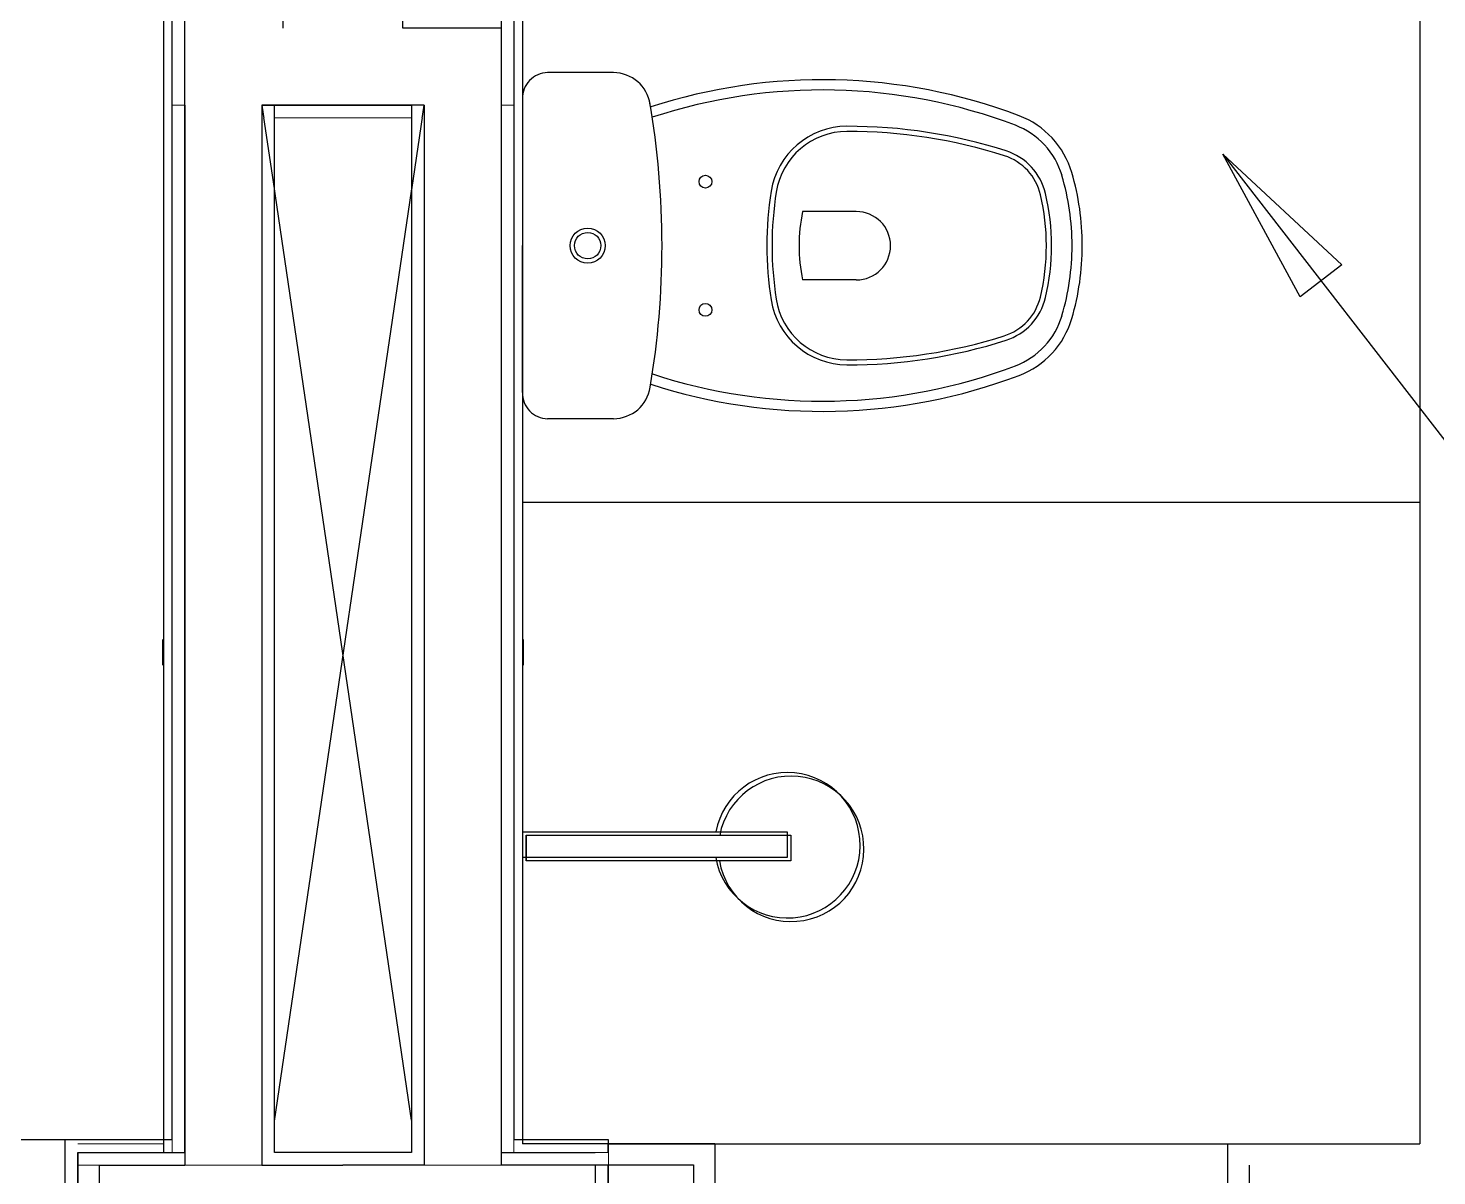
# Model space of a CAD drawing. Header units: millimetres. Extents: x 188.6 to 263.2, y 40.1 to 120.1.
# Drawn here: x 240.105 to 241.753, y 49.959 to 51.302 of the extents above; entities that cross this region are included whole.
import ezdxf

# ---------------------------------------------------------------- set-up
doc = ezdxf.new("R2010")
doc.units = ezdxf.units.MM
doc.set_wipeout_variables(frame=1)
doc.linetypes.add('Wipeout_Contour', pattern=[1000, 0, -1000])
for name, color, linetype in [('ARQ', 8, 'Continuous'), ('ARQ-BASE', 8, 'Continuous'), ('COTA EXECUTIVA', 1, 'Continuous'), ('GAS-COL', 7, 'Continuous'), ('L-MC-LAYOUT MOLHADO', 7, 'Continuous'), ('Parede.ARQ', 8, 'Continuous'), ('REVEST  CER.', 7, 'Continuous'), ('XREF_305_306$0$L-O-LAYOUT-MOLHADO', 8, 'Continuous'), ('XREF_305_306$0$XREF-TIPO$0$A-MC-ALVENARIA', 7, 'Continuous'), ('XREF_305_306$0$XREF-TIPO$0$L-MC-LAYOUT MOLHADO', 4, 'Continuous'), ('XREF_305_306$0$XREF-TIPO$0$V-MC-VISTA1', 8, 'Continuous')]:
    doc.layers.add(name, color=color, linetype=linetype)
doc.layers.add('XREF_305_306$0$XREF-TIPO$0$R-MC-REBOCO', color=1, linetype='Continuous', lineweight=5)
doc.styles.add('60-75', font='romans.shx', dxfattribs={"height": 0.12})
doc.dimstyles.new('IND75', dxfattribs={"dimtxt": 0.15, "dimasz": 0.1875, "dimexe": 0.15, "dimexo": 0, "dimgap": 0.1, "dimtad": 1, "dimzin": 10, "dimdsep": 46, "dimtxsty": '60-75', "dimcen": 0, "dimclrd": 256, "dimclre": 1, "dimclrt": 256, "dimadec": 0, "dimazin": 0, "dimtfac": 1, "dimtix": 1, "dimtmove": 2, "dimatfit": 3, "dimfxl": 0.15, "dimtolj": 1, "dimtzin": 6, "dimarcsym": 0})

# ---------------------------------------------------------------- blocks, each defined once
blk = doc.blocks.new('XREF_305_306$0$XREF-TIPO$0$CHUVEIRO-flat-1')
at = {"layer": 'ARQ-BASE'}
for p, q in [((104.5817, -216.39), (104.8912, -216.39)), ((104.5817, -216.39), (104.5817, -216.42)), ((104.8912, -216.39), (104.8912, -216.42)), ((104.8912, -216.42), (104.5817, -216.42))]:
    blk.add_line(p, q, dxfattribs=at)
blk.add_ellipse((104.8916, -216.4058), major_axis=(0, -0.0851), ratio=1, start_param=-1.402963, end_param=4.526007, dxfattribs=at)
blk = doc.blocks.new('XREF_305_306$0$XREF-TIPO$0$CHUVEIRO-flat-2')
at = {"layer": 'ARQ-BASE'}
blk.add_lwpolyline([(104.5817, -216.39), (104.8912, -216.39), (104.8912, -216.42), (104.5817, -216.42)], close=True, dxfattribs=at)
blk.add_arc((104.8916, -216.4058), 0.0851, 189.6162, 169.3211, dxfattribs=at)
at = {"layer": 'XREF_305_306$0$XREF-TIPO$0$L-MC-LAYOUT MOLHADO'}
blk.add_line((104.5817, -216.39), (104.5817, -216.42), dxfattribs=at)
blk = doc.blocks.new('arq-3pav')
at = {"layer": 'ARQ'}
for p, q in [((36.7253, 11.295), (36.7253, 9.7399)), ((35.6752, 11.06), (35.6752, 9.7399)), ((35.7819, 10.993), (35.7047, 10.993)), ((35.6753, 10.9623), (35.6753, 10.7906)), ((36.0659, 10.8305), (36.003, 10.8305)), ((35.6753, 10.6188), (35.6753, 10.7906)), ((36.0659, 10.7505), (36.003, 10.7505)), ((35.6753, 10.6188), (35.6753, 10.6186)), ((35.7819, 10.5882), (35.7047, 10.5882)), ((36.7252, 10.49), (35.6752, 10.49)), ((35.6753, 10.105), (35.9848, 10.105)), ((35.6753, 10.105), (35.6753, 10.075)), ((35.9848, 10.105), (35.9848, 10.075)), ((35.9848, 10.075), (35.6753, 10.075)), ((33.8403, 9.7449), (35.1403, 9.7449)), ((35.1403, 9.5749), (35.1403, 9.7449)), ((35.1403, 9.5749), (35.1403, 9.7449)), ((35.9004, 9.7398), (35.6752, 9.7399)), ((35.9004, 9.7398), (36.7253, 9.7399))]:
    blk.add_line(p, q, dxfattribs=at)
at = {"layer": 'ARQ', "color": 8}
for p, q in [((35.6752, 11.06), (35.6752, 9.7399)), ((35.7754, 9.7399), (35.6752, 9.7399)), ((35.7754, 9.7399), (36.3754, 9.7398)), ((35.9004, 9.7404), (35.9004, 9.5506)), ((36.5003, 9.7398), (36.5003, 9.5501)), ((35.8754, 9.7154), (35.8754, 9.5748)), ((36.5253, 9.7149), (36.5253, 9.5749))]:
    blk.add_line(p, q, dxfattribs=at)
at = {"layer": 'ARQ', "color": 8, "linetype": 'Continuous', "lineweight": 0}
for p, q in [((35.254, 10.33), (35.254, 10.3)), ((35.254, 10.33), (35.254, 10.3)), ((35.6766, 10.33), (35.6766, 10.3))]:
    blk.add_line(p, q, dxfattribs=at)
at = {"layer": 'ARQ', "color": 8, "linetype": 'Continuous', "lineweight": 0, "flags": 128}
for points in [[(35.2553, 10.93), (35.2553, 9.7399)], [(35.2553, 10.93), (35.2553, 9.7399)], [(35.6753, 9.7399), (35.6753, 10.93)], [(35.6753, 9.7399), (35.6753, 10.93)], [(35.2553, 9.7399), (35.1553, 9.7399)], [(35.2553, 9.7399), (35.1553, 9.7399)]]:
    blk.add_lwpolyline(points, dxfattribs=at)
at = {"layer": 'ARQ'}
for centre, radius in [((35.8894, 10.8655), 0.0075), ((35.7516, 10.7906), 0.0205), ((35.7516, 10.7906), 0.0155), ((35.8894, 10.7155), 0.0075)]:
    blk.add_circle(centre, radius, dxfattribs=at)
for centre, radius, start, end in [((35.705, 10.9633), 0.0297, 90.6777, 181.8268), ((35.7815, 10.9492), 0.0438, 9.0144, 89.493), ((36.0262, 10.3347), 0.65, 69.2646, 108.0023), ((34.8439, 10.7906), 0.9947, 359.9988, 9.7895), ((36.0262, 10.3347), 0.638, 69.2646, 108.1722), ((36.0552, 10.8402), 0.09, 90.1521, 170.9869), ((36.0566, 10.3242), 0.606, 72.2716, 90.1521), ((36.2202, 10.8472), 0.09, 16.4105, 69.2646), ((36.2202, 10.8472), 0.102, 16.4105, 69.2646), ((36.0552, 10.8402), 0.084, 90.1521, 170.9869), ((36.0566, 10.3242), 0.6, 72.2716, 90.1521), ((36.2201, 10.8357), 0.063, 13.2059, 72.2716), ((36.2201, 10.8357), 0.069, 13.2059, 72.2716), ((36.0283, 10.7907), 0.29, 0, 16.4105), ((36.0283, 10.7907), 0.302, 0, 16.4105), ((36.3673, 10.7907), 0.406, 170.9869, 180), ((36.3673, 10.7907), 0.4, 170.9869, 180), ((36.0283, 10.7907), 0.26, 0, 13.2059), ((36.0283, 10.7907), 0.266, 0, 13.2059), ((36.1989, 10.7905), 0.2, 168.463, 180), ((36.0659, 10.7905), 0.04, 0, 90), ((34.8439, 10.7905), 0.9947, 350.4248, 0.0012), ((36.3673, 10.7907), 0.406, 180, 189.0131), ((36.3673, 10.7907), 0.4, 180, 189.0131), ((36.1989, 10.7905), 0.2, 180, 191.537), ((36.0659, 10.7905), 0.04, 270, 0), ((36.0283, 10.7907), 0.26, 346.6, 0), ((36.0283, 10.7907), 0.266, 346.7941, 0), ((36.0283, 10.7907), 0.29, 343.5895, 0), ((36.0283, 10.7907), 0.302, 343.5895, 0), ((36.22, 10.7452), 0.063, 287.5735, 346.4773), ((36.2201, 10.7457), 0.069, 287.7284, 346.7941), ((36.0552, 10.7412), 0.09, 189.0131, 269.8479), ((36.0551, 10.7411), 0.084, 188.8583, 269.6931), ((36.2202, 10.7342), 0.09, 290.7354, 343.5895), ((36.2202, 10.7342), 0.102, 290.7354, 343.5895), ((36.0579, 11.2571), 0.6, 269.6931, 287.5735), ((36.0566, 11.2572), 0.606, 269.8479, 287.7284), ((36.0262, 11.2467), 0.638, 251.8319, 290.7354), ((36.0262, 11.2467), 0.65, 252.0021, 290.7354), ((35.705, 10.6178), 0.0297, 178.1732, 269.3223), ((35.7815, 10.6319), 0.0438, 270.507, 350.9856)]:
    blk.add_arc(centre, radius, start, end, dxfattribs=at)
blk.add_ellipse((35.9853, 10.0892), major_axis=(0, -0.0851), ratio=1, start_param=-1.402963, end_param=4.526007, dxfattribs=at)
at = {"layer": 'L-MC-LAYOUT MOLHADO', "color": 8, "linetype": 'Continuous', "lineweight": 0}
blk.add_line((35.254, 10.33), (35.254, 10.3), dxfattribs=at)
blk.add_line((35.254, 10.33), (35.254, 10.3), dxfattribs=at)
at = {"layer": 'REVEST  CER.', "color": 8, "linetype": 'Continuous', "lineweight": 0, "flags": 128}
for points in [[(35.2553, 10.93), (35.2553, 9.7399)], [(35.2553, 10.93), (35.2553, 9.7399)], [(35.6753, 9.7399), (35.6753, 10.93)], [(35.6753, 9.7399), (35.6753, 10.93)], [(35.2553, 9.7399), (35.1553, 9.7399)], [(35.2553, 9.7399), (35.1553, 9.7399)]]:
    blk.add_lwpolyline(points, dxfattribs=at)
at = {"layer": 'XREF_305_306$0$XREF-TIPO$0$R-MC-REBOCO', "color": 8}
for p in [(35.6752, 11.06), (35.7754, 9.7399)]:
    blk.add_line(p, (35.6752, 9.7399), dxfattribs=at)
at = {"layer": 'XREF_305_306$0$L-O-LAYOUT-MOLHADO', "color": 8}
for name in ['XREF_305_306$0$XREF-TIPO$0$CHUVEIRO-flat-1', 'XREF_305_306$0$XREF-TIPO$0$CHUVEIRO-flat-2']:
    blk.add_blockref(name, (-68.9019, 226.4908), dxfattribs=at)
at = {"color": 8, "linetype": 'Wipeout_Contour', "lineweight": 0, "ltscale": 68771.921294}
blk.add_wipeout([(35.5603, 10.955), (35.6503, 10.955), (35.6503, 11.045), (35.5603, 11.045)], dxfattribs=at).dxf.layer = 'ARQ'
at = {"color": 8, "linetype": 'Wipeout_Contour', "lineweight": 0, "ltscale": 68534.543875}
blk.add_wipeout([(35.6653, 9.7299), (35.6653, 9.7149), (35.7754, 9.7149), (35.7754, 9.7299)], dxfattribs=at).dxf.layer = 'ARQ'
at = {"layer": 'ARQ'}
for p, q in [((35.7754, 9.7449), (35.7754, 9.5749)), ((35.7604, 9.7299), (35.7604, 9.5899))]:
    blk.add_line(p, q, dxfattribs=at)
at = {"layer": 'ARQ', "color": 8}
blk.add_line((35.7754, 9.7399), (35.7754, 9.5501), dxfattribs=at)
at = {"layer": 'ARQ', "color": 8, "linetype": 'Continuous', "lineweight": 0}
for p, q in [((35.7754, 9.7149), (35.7754, 9.7299)), ((35.7754, 9.6899), (35.7754, 9.7149))]:
    blk.add_line(p, q, dxfattribs=at)
at = {"layer": 'ARQ', "color": 8}
blk.add_lwpolyline([(35.7754, 9.7399), (35.7754, 9.5501), (35.7753, 9.56), (35.7753, 9.5501), (35.7754, 9.7399)], dxfattribs=at)
at = {"color": 8, "linetype": 'Wipeout_Contour', "lineweight": 0, "ltscale": 68220.399384}
blk.add_wipeout([(35.3703, 10.955), (35.5603, 10.955), (35.5603, 11.045), (35.3703, 11.045)], dxfattribs=at).dxf.layer = 'ARQ'
at = {"color": 8, "linetype": 'Wipeout_Contour', "lineweight": 0, "ltscale": 68942.760418}
blk.add_wipeout([(35.6503, 10.94), (35.6653, 10.94), (35.6653, 10.955), (35.6503, 10.955)], dxfattribs=at).dxf.layer = 'ARQ'
at = {"color": 8, "linetype": 'Wipeout_Contour', "lineweight": 0, "ltscale": 68285.698}
blk.add_wipeout([(35.6503, 9.7149), (35.6653, 9.7149), (35.6653, 9.7299), (35.6503, 9.7299)], dxfattribs=at).dxf.layer = 'ARQ'
at = {"layer": 'ARQ', "color": 8}
for p, q in [((35.3952, 11.045), (35.3952, 14.615)), ((35.5352, 11.045), (35.5352, 12.025)), ((35.6503, 11.045), (35.5352, 11.045))]:
    blk.add_line(p, q, dxfattribs=at)
at = {"layer": 'ARQ', "color": 8, "linetype": 'Continuous', "lineweight": 0, "flags": 128}
blk.add_lwpolyline([(35.7754, 9.7299), (35.6653, 9.7299)], dxfattribs=at)
at = {"color": 8, "linetype": 'Wipeout_Contour', "lineweight": 0, "ltscale": 67668.968826}
blk.add_wipeout([(35.2803, 10.955), (35.3703, 10.955), (35.3703, 11.045), (35.2803, 11.045)], dxfattribs=at).dxf.layer = 'ARQ'
at = {"color": 8, "linetype": 'Wipeout_Contour', "lineweight": 0, "ltscale": 68735.795387}
blk.add_wipeout([(35.5603, 10.94), (35.6503, 10.94), (35.6503, 10.955), (35.5603, 10.955)], dxfattribs=at).dxf.layer = 'ARQ'
at = {"color": 8, "linetype": 'Wipeout_Contour', "lineweight": 0, "ltscale": 68076.731344}
blk.add_wipeout([(35.5603, 9.7149), (35.6503, 9.7149), (35.6503, 9.7299), (35.5603, 9.7299)], dxfattribs=at).dxf.layer = 'ARQ'
at = {"layer": 'ARQ', "color": 8, "linetype": 'Continuous', "lineweight": 0}
for p, q in [((35.6653, 10.955), (35.6503, 10.955)), ((35.6503, 10.94), (35.6503, 10.955)), ((35.6503, 9.7149), (35.6503, 9.7299))]:
    blk.add_line(p, q, dxfattribs=at)
at = {"layer": 'ARQ', "color": 8}
blk.add_line((35.8754, 9.7148), (35.6503, 9.7149), dxfattribs=at)
at = {"color": 8, "linetype": 'Wipeout_Contour', "lineweight": 0, "ltscale": 68528.837079}
blk.add_wipeout([(35.5453, 10.94), (35.5603, 10.94), (35.5603, 10.955), (35.5453, 10.955)], dxfattribs=at).dxf.layer = 'ARQ'
at = {"color": 8, "linetype": 'Wipeout_Contour', "lineweight": 0, "ltscale": 67867.767377}
blk.add_wipeout([(35.5453, 9.7149), (35.5603, 9.7149), (35.5603, 9.7299), (35.5453, 9.7299)], dxfattribs=at).dxf.layer = 'ARQ'
at = {"layer": 'ARQ', "color": 8, "linetype": 'Continuous', "lineweight": 0}
for p, q in [((35.5603, 10.955), (35.5603, 10.94)), ((35.5603, 9.7299), (35.5603, 9.7149))]:
    blk.add_line(p, q, dxfattribs=at)
at = {"color": 8, "linetype": 'Wipeout_Contour', "lineweight": 0, "ltscale": 68183.971849}
blk.add_wipeout([(35.3853, 10.94), (35.5453, 10.94), (35.5453, 10.955), (35.3853, 10.955)], dxfattribs=at).dxf.layer = 'ARQ'
at = {"color": 8, "linetype": 'Wipeout_Contour', "lineweight": 0, "ltscale": 67519.511887}
blk.add_wipeout([(35.3853, 9.7149), (35.5453, 9.7149), (35.5453, 9.7299), (35.3853, 9.7299)], dxfattribs=at).dxf.layer = 'ARQ'
at = {"layer": 'ARQ', "color": 8}
for p, q in [((35.5603, 10.955), (35.4653, 10.955)), ((35.5602, 9.7149), (35.4652, 9.7149))]:
    blk.add_line(p, q, dxfattribs=at)
at = {"layer": 'ARQ', "color": 8, "linetype": 'Continuous', "lineweight": 0}
blk.add_line((35.5603, 10.955), (35.5453, 10.955), dxfattribs=at)
at = {"color": 8, "linetype": 'Wipeout_Contour', "lineweight": 0, "ltscale": 67839.118476}
blk.add_wipeout([(35.3703, 10.94), (35.3853, 10.94), (35.3853, 10.955), (35.3703, 10.955)], dxfattribs=at).dxf.layer = 'ARQ'
at = {"color": 8, "linetype": 'Wipeout_Contour', "lineweight": 0, "ltscale": 67171.261214}
blk.add_wipeout([(35.3703, 9.7149), (35.3853, 9.7149), (35.3853, 9.7299), (35.3703, 9.7299)], dxfattribs=at).dxf.layer = 'ARQ'
at = {"layer": 'ARQ', "color": 8, "linetype": 'Continuous', "lineweight": 0}
blk.add_line((35.5453, 10.955), (35.3853, 10.955), dxfattribs=at)
at = {"layer": 'ARQ', "color": 8, "linetype": 'Continuous', "lineweight": 0, "flags": 128}
for points in [[(35.3853, 10.94), (35.5453, 10.94)], [(35.5453, 9.7299), (35.3853, 9.7299)]]:
    blk.add_lwpolyline(points, dxfattribs=at)
at = {"color": 8, "linetype": 'Wipeout_Contour', "lineweight": 0, "ltscale": 67632.254009}
blk.add_wipeout([(35.2803, 10.94), (35.3703, 10.94), (35.3703, 10.955), (35.2803, 10.955)], dxfattribs=at).dxf.layer = 'ARQ'
at = {"color": 8, "linetype": 'Wipeout_Contour', "lineweight": 0, "ltscale": 66962.329312}
blk.add_wipeout([(35.2803, 9.7149), (35.3703, 9.7149), (35.3703, 9.7299), (35.2803, 9.7299)], dxfattribs=at).dxf.layer = 'ARQ'
at = {"layer": 'ARQ', "color": 8, "linetype": 'Continuous', "lineweight": 0}
for p, q in [((35.3853, 10.955), (35.3703, 10.955)), ((35.3703, 10.94), (35.3703, 10.955)), ((35.3703, 9.7149), (35.3703, 9.7299))]:
    blk.add_line(p, q, dxfattribs=at)
at = {"layer": 'ARQ', "color": 8}
for p, q in [((35.3703, 10.955), (35.4653, 10.955)), ((35.5603, 10.955), (35.3703, 10.955)), ((35.3702, 9.7149), (35.4652, 9.7149))]:
    blk.add_line(p, q, dxfattribs=at)
at = {"color": 8, "linetype": 'Wipeout_Contour', "lineweight": 0, "ltscale": 67425.396576}
blk.add_wipeout([(35.2653, 10.94), (35.2803, 10.94), (35.2803, 10.955), (35.2653, 10.955)], dxfattribs=at).dxf.layer = 'ARQ'
at = {"color": 8, "linetype": 'Wipeout_Contour', "lineweight": 0, "ltscale": 68197.234588}
blk.add_wipeout([(35.5453, 10.94), (35.5453, 9.7299), (35.5603, 9.7299), (35.5603, 10.94)], dxfattribs=at).dxf.layer = 'ARQ'
at = {"color": 8, "linetype": 'Wipeout_Contour', "lineweight": 0, "ltscale": 66753.400221}
blk.add_wipeout([(35.2653, 9.7149), (35.2803, 9.7149), (35.2803, 9.7299), (35.2653, 9.7299)], dxfattribs=at).dxf.layer = 'ARQ'
at = {"layer": 'ARQ', "color": 8, "linetype": 'Continuous', "lineweight": 0}
for p, q in [((35.2803, 10.955), (35.2653, 10.955)), ((35.2803, 10.955), (35.2803, 10.94)), ((35.2803, 9.7299), (35.2803, 9.7149))]:
    blk.add_line(p, q, dxfattribs=at)
at = {"layer": 'ARQ', "color": 8, "linetype": 'Continuous', "lineweight": 0, "flags": 128}
blk.add_lwpolyline([(35.5453, 10.94), (35.5453, 9.7299)], dxfattribs=at)
at = {"color": 8, "linetype": 'Wipeout_Contour', "lineweight": 0, "ltscale": 67504.111555}
blk.add_wipeout([(35.3853, 9.7299), (35.3853, 10.94), (35.3703, 10.94), (35.3703, 9.7299)], dxfattribs=at).dxf.layer = 'ARQ'
at = {"color": 8, "linetype": 'Wipeout_Contour', "lineweight": 0, "ltscale": 68405.198874}
blk.add_wipeout([(35.5603, 10.94), (35.5603, 9.7299), (35.6503, 9.7299), (35.6503, 10.94)], dxfattribs=at).dxf.layer = 'ARQ'
at = {"color": 8, "linetype": 'Wipeout_Contour', "lineweight": 0, "ltscale": 66504.644134}
blk.add_wipeout([(35.1553, 9.7299), (35.1553, 9.7149), (35.2653, 9.7149), (35.2653, 9.7299)], dxfattribs=at).dxf.layer = 'ARQ'
at = {"layer": 'ARQ'}
for p, q in [((35.2552, 11.06), (35.2552, 9.7299)), ((35.1553, 9.5899), (35.1553, 9.7299)), ((35.1553, 9.7299), (35.2552, 9.7299)), ((35.1553, 9.7299), (35.1553, 9.5501))]:
    blk.add_line(p, q, dxfattribs=at)
at = {"layer": 'ARQ', "color": 8}
for p, q in [((35.3852, 9.7662), (35.5603, 10.955)), ((35.5603, 10.955), (35.5603, 9.7149)), ((35.2552, 10.93), (35.2552, 9.7299)), ((35.1553, 9.7299), (35.2552, 9.7299)), ((35.1553, 9.7299), (35.1553, 9.5501)), ((35.1803, 9.5749), (35.1803, 9.7149)), ((35.1803, 9.7149), (35.2552, 9.7149)), ((35.1803, 9.7149), (35.2803, 9.7149))]:
    blk.add_line(p, q, dxfattribs=at)
at = {"layer": 'ARQ', "color": 8, "linetype": 'Continuous', "lineweight": 0}
for p, q in [((35.5603, 10.94), (35.5603, 9.7299)), ((35.1553, 9.7149), (35.1553, 9.7299)), ((35.7754, 9.7149), (35.1553, 9.7149)), ((35.1553, 9.6899), (35.1553, 9.7149))]:
    blk.add_line(p, q, dxfattribs=at)
at = {"layer": 'ARQ'}
blk.add_lwpolyline([(35.3853, 10.955), (35.5453, 10.955), (35.5453, 9.7299), (35.3853, 9.7299)], close=True, dxfattribs=at)
at = {"layer": 'ARQ', "color": 8, "linetype": 'Continuous', "lineweight": 0, "flags": 128}
for points in [[(35.3853, 9.7299), (35.3853, 10.94)], [(35.2653, 9.7299), (35.1553, 9.7299)]]:
    blk.add_lwpolyline(points, dxfattribs=at)
at = {"color": 8, "linetype": 'Wipeout_Contour', "lineweight": 0, "ltscale": 67296.210129}
blk.add_wipeout([(35.3703, 9.7299), (35.3703, 10.94), (35.2803, 10.94), (35.2803, 9.7299)], dxfattribs=at).dxf.layer = 'ARQ'
at = {"color": 8, "linetype": 'Wipeout_Contour', "lineweight": 0, "ltscale": 68613.167861}
blk.add_wipeout([(35.6503, 10.94), (35.6503, 9.7299), (35.6653, 9.7299), (35.6653, 10.94)], dxfattribs=at).dxf.layer = 'ARQ'
at = {"layer": 'ARQ'}
for p, q in [((35.6653, 11.075), (35.6653, 9.7449)), ((35.6503, 11.06), (35.6503, 9.7299)), ((35.6653, 9.7449), (35.7754, 9.7449)), ((35.6503, 9.7299), (35.7604, 9.7299))]:
    blk.add_line(p, q, dxfattribs=at)
at = {"layer": 'ARQ', "color": 8}
for p, q in [((35.6503, 11.045), (35.6503, 9.7149)), ((35.3703, 10.955), (35.3703, 9.7149)), ((35.3703, 10.955), (35.5452, 9.7675))]:
    blk.add_line(p, q, dxfattribs=at)
at = {"layer": 'ARQ', "color": 8, "linetype": 'Continuous', "lineweight": 0}
for p, q in [((35.3703, 9.7299), (35.3703, 10.94)), ((35.6503, 10.94), (35.6503, 9.7299))]:
    blk.add_line(p, q, dxfattribs=at)
at = {"layer": 'ARQ', "color": 8, "linetype": 'Continuous', "lineweight": 0, "flags": 128}
for points in [[(35.6653, 9.7299), (35.6653, 10.94)], [(35.6653, 10.94), (35.6653, 9.7299)], [(35.6653, 10.94), (35.6653, 9.7299)]]:
    blk.add_lwpolyline(points, dxfattribs=at)
at = {"color": 8, "linetype": 'Wipeout_Contour', "lineweight": 0, "ltscale": 67088.31362}
blk.add_wipeout([(35.2803, 9.7299), (35.2803, 10.94), (35.2653, 10.94), (35.2653, 9.7299)], dxfattribs=at).dxf.layer = 'ARQ'
at = {"layer": 'ARQ'}
for p, q in [((35.2653, 9.7449), (35.2653, 11.075)), ((35.2803, 9.7299), (35.2803, 11.06)), ((35.1403, 9.7449), (35.2653, 9.7449)), ((35.1553, 9.7299), (35.2803, 9.7299))]:
    blk.add_line(p, q, dxfattribs=at)
at = {"layer": 'ARQ', "color": 8}
blk.add_line((35.2803, 10.955), (35.2803, 9.7149), dxfattribs=at)
at = {"layer": 'ARQ', "color": 8, "linetype": 'Continuous', "lineweight": 0}
blk.add_line((35.2803, 9.7299), (35.2803, 10.94), dxfattribs=at)
at = {"layer": 'ARQ', "color": 8, "linetype": 'Continuous', "lineweight": 0, "flags": 128}
for points in [[(35.2653, 10.94), (35.2653, 9.7299)], [(35.2653, 9.7299), (35.2653, 10.94)], [(35.2653, 9.7299), (35.2653, 10.94)], [(35.1553, 9.7299), (35.2653, 9.7299)], [(35.1553, 9.7299), (35.2653, 9.7299)]]:
    blk.add_lwpolyline(points, dxfattribs=at)
at = {"color": 8, "linetype": 'Wipeout_Contour', "lineweight": 0, "ltscale": 68771.921294}
blk.add_wipeout([(35.5603, 10.955), (35.6503, 10.955), (35.6503, 11.045), (35.5603, 11.045)], dxfattribs=at).dxf.layer = 'Parede.ARQ'
at = {"color": 8, "linetype": 'Wipeout_Contour', "lineweight": 0, "ltscale": 68534.543875}
blk.add_wipeout([(35.6653, 9.7299), (35.6653, 9.7149), (35.7754, 9.7149), (35.7754, 9.7299)], dxfattribs=at).dxf.layer = 'Parede.ARQ'
at = {"color": 8, "linetype": 'Wipeout_Contour', "lineweight": 0, "ltscale": 68220.399384}
blk.add_wipeout([(35.3703, 10.955), (35.5603, 10.955), (35.5603, 11.045), (35.3703, 11.045)], dxfattribs=at).dxf.layer = 'Parede.ARQ'
at = {"color": 8, "linetype": 'Wipeout_Contour', "lineweight": 0, "ltscale": 68942.760418}
blk.add_wipeout([(35.6503, 10.94), (35.6653, 10.94), (35.6653, 10.955), (35.6503, 10.955)], dxfattribs=at).dxf.layer = 'Parede.ARQ'
at = {"color": 8, "linetype": 'Wipeout_Contour', "lineweight": 0, "ltscale": 68285.698}
blk.add_wipeout([(35.6503, 9.7149), (35.6653, 9.7149), (35.6653, 9.7299), (35.6503, 9.7299)], dxfattribs=at).dxf.layer = 'Parede.ARQ'
at = {"layer": 'Parede.ARQ', "color": 8, "linetype": 'Continuous', "lineweight": 0, "flags": 128}
blk.add_lwpolyline([(35.7754, 9.7299), (35.6653, 9.7299)], dxfattribs=at)
at = {"layer": 'XREF_305_306$0$XREF-TIPO$0$A-MC-ALVENARIA', "color": 8}
for p, q in [((35.3952, 11.045), (35.3952, 14.615)), ((35.5352, 11.045), (35.5352, 12.025)), ((35.6503, 11.045), (35.5352, 11.045))]:
    blk.add_line(p, q, dxfattribs=at)
at = {"color": 8, "linetype": 'Wipeout_Contour', "lineweight": 0, "ltscale": 67668.968826}
blk.add_wipeout([(35.2803, 10.955), (35.3703, 10.955), (35.3703, 11.045), (35.2803, 11.045)], dxfattribs=at).dxf.layer = 'Parede.ARQ'
at = {"color": 8, "linetype": 'Wipeout_Contour', "lineweight": 0, "ltscale": 68735.795387}
blk.add_wipeout([(35.5603, 10.94), (35.6503, 10.94), (35.6503, 10.955), (35.5603, 10.955)], dxfattribs=at).dxf.layer = 'Parede.ARQ'
at = {"color": 8, "linetype": 'Wipeout_Contour', "lineweight": 0, "ltscale": 68076.731344}
blk.add_wipeout([(35.5603, 9.7149), (35.6503, 9.7149), (35.6503, 9.7299), (35.5603, 9.7299)], dxfattribs=at).dxf.layer = 'Parede.ARQ'
at = {"layer": 'Parede.ARQ', "color": 8, "linetype": 'Continuous', "lineweight": 0}
for p, q in [((35.6653, 10.955), (35.6503, 10.955)), ((35.6503, 10.94), (35.6503, 10.955)), ((35.6503, 9.7149), (35.6503, 9.7299))]:
    blk.add_line(p, q, dxfattribs=at)
at = {"layer": 'XREF_305_306$0$XREF-TIPO$0$A-MC-ALVENARIA', "color": 8}
blk.add_line((35.8754, 9.7148), (35.6503, 9.7149), dxfattribs=at)
at = {"color": 8, "linetype": 'Wipeout_Contour', "lineweight": 0, "ltscale": 68528.837079}
blk.add_wipeout([(35.5453, 10.94), (35.5603, 10.94), (35.5603, 10.955), (35.5453, 10.955)], dxfattribs=at).dxf.layer = 'Parede.ARQ'
at = {"color": 8, "linetype": 'Wipeout_Contour', "lineweight": 0, "ltscale": 67867.767377}
blk.add_wipeout([(35.5453, 9.7149), (35.5603, 9.7149), (35.5603, 9.7299), (35.5453, 9.7299)], dxfattribs=at).dxf.layer = 'Parede.ARQ'
at = {"layer": 'Parede.ARQ', "color": 8, "linetype": 'Continuous', "lineweight": 0}
for p, q in [((35.5603, 10.955), (35.5603, 10.94)), ((35.5603, 9.7299), (35.5603, 9.7149))]:
    blk.add_line(p, q, dxfattribs=at)
at = {"color": 8, "linetype": 'Wipeout_Contour', "lineweight": 0, "ltscale": 68183.971849}
blk.add_wipeout([(35.3853, 10.94), (35.5453, 10.94), (35.5453, 10.955), (35.3853, 10.955)], dxfattribs=at).dxf.layer = 'Parede.ARQ'
at = {"color": 8, "linetype": 'Wipeout_Contour', "lineweight": 0, "ltscale": 67519.511887}
blk.add_wipeout([(35.3853, 9.7149), (35.5453, 9.7149), (35.5453, 9.7299), (35.3853, 9.7299)], dxfattribs=at).dxf.layer = 'Parede.ARQ'
at = {"layer": 'Parede.ARQ', "color": 8, "linetype": 'Continuous', "lineweight": 0}
blk.add_line((35.5603, 10.955), (35.5453, 10.955), dxfattribs=at)
at = {"layer": 'XREF_305_306$0$XREF-TIPO$0$A-MC-ALVENARIA', "color": 8}
for p, q in [((35.5603, 10.955), (35.4653, 10.955)), ((35.5602, 9.7149), (35.4652, 9.7149))]:
    blk.add_line(p, q, dxfattribs=at)
at = {"color": 8, "linetype": 'Wipeout_Contour', "lineweight": 0, "ltscale": 67839.118476}
blk.add_wipeout([(35.3703, 10.94), (35.3853, 10.94), (35.3853, 10.955), (35.3703, 10.955)], dxfattribs=at).dxf.layer = 'Parede.ARQ'
at = {"color": 8, "linetype": 'Wipeout_Contour', "lineweight": 0, "ltscale": 67171.261214}
blk.add_wipeout([(35.3703, 9.7149), (35.3853, 9.7149), (35.3853, 9.7299), (35.3703, 9.7299)], dxfattribs=at).dxf.layer = 'Parede.ARQ'
at = {"layer": 'Parede.ARQ', "color": 8, "linetype": 'Continuous', "lineweight": 0}
blk.add_line((35.5453, 10.955), (35.3853, 10.955), dxfattribs=at)
at = {"layer": 'Parede.ARQ', "color": 8, "linetype": 'Continuous', "lineweight": 0, "flags": 128}
for points in [[(35.3853, 10.94), (35.5453, 10.94)], [(35.5453, 9.7299), (35.3853, 9.7299)]]:
    blk.add_lwpolyline(points, dxfattribs=at)
at = {"color": 8, "linetype": 'Wipeout_Contour', "lineweight": 0, "ltscale": 67632.254009}
blk.add_wipeout([(35.2803, 10.94), (35.3703, 10.94), (35.3703, 10.955), (35.2803, 10.955)], dxfattribs=at).dxf.layer = 'Parede.ARQ'
at = {"color": 8, "linetype": 'Wipeout_Contour', "lineweight": 0, "ltscale": 66962.329312}
blk.add_wipeout([(35.2803, 9.7149), (35.3703, 9.7149), (35.3703, 9.7299), (35.2803, 9.7299)], dxfattribs=at).dxf.layer = 'Parede.ARQ'
at = {"layer": 'Parede.ARQ', "color": 8, "linetype": 'Continuous', "lineweight": 0}
for p, q in [((35.3853, 10.955), (35.3703, 10.955)), ((35.3703, 10.94), (35.3703, 10.955)), ((35.3703, 9.7149), (35.3703, 9.7299))]:
    blk.add_line(p, q, dxfattribs=at)
at = {"layer": 'XREF_305_306$0$XREF-TIPO$0$A-MC-ALVENARIA', "color": 8}
for p, q in [((35.3703, 10.955), (35.4653, 10.955)), ((35.5603, 10.955), (35.3703, 10.955)), ((35.3702, 9.7149), (35.4652, 9.7149))]:
    blk.add_line(p, q, dxfattribs=at)
at = {"color": 8, "linetype": 'Wipeout_Contour', "lineweight": 0, "ltscale": 67425.396576}
blk.add_wipeout([(35.2653, 10.94), (35.2803, 10.94), (35.2803, 10.955), (35.2653, 10.955)], dxfattribs=at).dxf.layer = 'Parede.ARQ'
at = {"color": 8, "linetype": 'Wipeout_Contour', "lineweight": 0, "ltscale": 68197.234588}
blk.add_wipeout([(35.5453, 10.94), (35.5453, 9.7299), (35.5603, 9.7299), (35.5603, 10.94)], dxfattribs=at).dxf.layer = 'Parede.ARQ'
at = {"color": 8, "linetype": 'Wipeout_Contour', "lineweight": 0, "ltscale": 66753.400221}
blk.add_wipeout([(35.2653, 9.7149), (35.2803, 9.7149), (35.2803, 9.7299), (35.2653, 9.7299)], dxfattribs=at).dxf.layer = 'Parede.ARQ'
at = {"layer": 'Parede.ARQ', "color": 8, "linetype": 'Continuous', "lineweight": 0}
for p, q in [((35.2803, 10.955), (35.2653, 10.955)), ((35.2803, 10.955), (35.2803, 10.94)), ((35.2803, 9.7299), (35.2803, 9.7149))]:
    blk.add_line(p, q, dxfattribs=at)
at = {"layer": 'Parede.ARQ', "color": 8, "linetype": 'Continuous', "lineweight": 0, "flags": 128}
blk.add_lwpolyline([(35.5453, 10.94), (35.5453, 9.7299)], dxfattribs=at)
at = {"color": 8, "linetype": 'Wipeout_Contour', "lineweight": 0, "ltscale": 67504.111555}
blk.add_wipeout([(35.3853, 9.7299), (35.3853, 10.94), (35.3703, 10.94), (35.3703, 9.7299)], dxfattribs=at).dxf.layer = 'Parede.ARQ'
at = {"color": 8, "linetype": 'Wipeout_Contour', "lineweight": 0, "ltscale": 68405.198874}
blk.add_wipeout([(35.5603, 10.94), (35.5603, 9.7299), (35.6503, 9.7299), (35.6503, 10.94)], dxfattribs=at).dxf.layer = 'Parede.ARQ'
at = {"color": 8, "linetype": 'Wipeout_Contour', "lineweight": 0, "ltscale": 66504.644134}
blk.add_wipeout([(35.1553, 9.7299), (35.1553, 9.7149), (35.2653, 9.7149), (35.2653, 9.7299)], dxfattribs=at).dxf.layer = 'Parede.ARQ'
at = {"layer": 'ARQ'}
blk.add_line((35.1553, 9.5899), (35.1553, 9.7299), dxfattribs=at)
blk.add_lwpolyline([(35.3853, 10.955), (35.5453, 10.955), (35.5453, 9.7299), (35.3853, 9.7299)], close=True, dxfattribs=at)
at = {"layer": 'COTA EXECUTIVA', "color": 8}
blk.add_line((35.1553, 9.7299), (35.1553, 9.5501), dxfattribs=at)
at = {"layer": 'Parede.ARQ', "color": 8, "linetype": 'Continuous', "lineweight": 0}
for p, q in [((35.5603, 10.94), (35.5603, 9.7299)), ((35.1553, 9.7149), (35.1553, 9.7299)), ((35.7754, 9.7149), (35.1553, 9.7149)), ((35.1553, 9.6899), (35.1553, 9.7149))]:
    blk.add_line(p, q, dxfattribs=at)
at = {"layer": 'Parede.ARQ', "color": 8, "linetype": 'Continuous', "lineweight": 0, "flags": 128}
for points in [[(35.3853, 9.7299), (35.3853, 10.94)], [(35.2653, 9.7299), (35.1553, 9.7299)]]:
    blk.add_lwpolyline(points, dxfattribs=at)
at = {"layer": 'XREF_305_306$0$XREF-TIPO$0$A-MC-ALVENARIA', "color": 8}
for p, q in [((35.5603, 10.955), (35.5603, 9.7149)), ((35.1803, 9.5749), (35.1803, 9.7149)), ((35.1803, 9.7149), (35.2552, 9.7149)), ((35.1803, 9.7149), (35.2803, 9.7149))]:
    blk.add_line(p, q, dxfattribs=at)
at = {"layer": 'XREF_305_306$0$XREF-TIPO$0$R-MC-REBOCO', "color": 8}
for p in [(35.2552, 10.93), (35.1553, 9.7299)]:
    blk.add_line(p, (35.2552, 9.7299), dxfattribs=at)
at = {"layer": 'XREF_305_306$0$XREF-TIPO$0$V-MC-VISTA1', "color": 8}
blk.add_line((35.3852, 9.7662), (35.5603, 10.955), dxfattribs=at)
at = {"color": 8, "linetype": 'Wipeout_Contour', "lineweight": 0, "ltscale": 67296.210129}
blk.add_wipeout([(35.3703, 9.7299), (35.3703, 10.94), (35.2803, 10.94), (35.2803, 9.7299)], dxfattribs=at).dxf.layer = 'Parede.ARQ'
at = {"color": 8, "linetype": 'Wipeout_Contour', "lineweight": 0, "ltscale": 68613.167861}
blk.add_wipeout([(35.6503, 10.94), (35.6503, 9.7299), (35.6653, 9.7299), (35.6653, 10.94)], dxfattribs=at).dxf.layer = 'Parede.ARQ'
at = {"layer": 'ARQ'}
for p, q in [((35.6653, 11.075), (35.6653, 9.7449)), ((35.6503, 11.06), (35.6503, 9.7299)), ((35.6653, 9.7449), (35.7754, 9.7449)), ((35.6503, 9.7299), (35.7604, 9.7299))]:
    blk.add_line(p, q, dxfattribs=at)
at = {"layer": 'Parede.ARQ', "color": 8, "linetype": 'Continuous', "lineweight": 0}
for p, q in [((35.3703, 9.7299), (35.3703, 10.94)), ((35.6503, 10.94), (35.6503, 9.7299))]:
    blk.add_line(p, q, dxfattribs=at)
at = {"layer": 'Parede.ARQ', "color": 8, "linetype": 'Continuous', "lineweight": 0, "flags": 128}
blk.add_lwpolyline([(35.6653, 9.7299), (35.6653, 10.94)], dxfattribs=at)
at = {"layer": 'REVEST  CER.', "color": 8, "linetype": 'Continuous', "lineweight": 0, "flags": 128}
blk.add_lwpolyline([(35.6653, 10.94), (35.6653, 9.7299)], dxfattribs=at)
blk.add_lwpolyline([(35.6653, 10.94), (35.6653, 9.7299)], dxfattribs=at)
at = {"layer": 'XREF_305_306$0$XREF-TIPO$0$A-MC-ALVENARIA', "color": 8}
for p, q in [((35.6503, 11.045), (35.6503, 9.7149)), ((35.3703, 10.955), (35.3703, 9.7149))]:
    blk.add_line(p, q, dxfattribs=at)
at = {"layer": 'XREF_305_306$0$XREF-TIPO$0$V-MC-VISTA1', "color": 8}
blk.add_line((35.3703, 10.955), (35.5452, 9.7675), dxfattribs=at)
at = {"color": 8, "linetype": 'Wipeout_Contour', "lineweight": 0, "ltscale": 67088.31362}
blk.add_wipeout([(35.2803, 9.7299), (35.2803, 10.94), (35.2653, 10.94), (35.2653, 9.7299)], dxfattribs=at).dxf.layer = 'Parede.ARQ'
at = {"layer": 'ARQ'}
for p, q in [((35.2653, 9.7449), (35.2653, 11.075)), ((35.2803, 9.7299), (35.2803, 11.06)), ((35.1403, 9.7449), (35.2653, 9.7449)), ((35.1553, 9.7299), (35.2803, 9.7299))]:
    blk.add_line(p, q, dxfattribs=at)
at = {"layer": 'Parede.ARQ', "color": 8, "linetype": 'Continuous', "lineweight": 0}
blk.add_line((35.2803, 9.7299), (35.2803, 10.94), dxfattribs=at)
at = {"layer": 'Parede.ARQ', "color": 8, "linetype": 'Continuous', "lineweight": 0, "flags": 128}
blk.add_lwpolyline([(35.2653, 10.94), (35.2653, 9.7299)], dxfattribs=at)
at = {"layer": 'REVEST  CER.', "color": 8, "linetype": 'Continuous', "lineweight": 0, "flags": 128}
for points in [[(35.2653, 9.7299), (35.2653, 10.94)], [(35.2653, 9.7299), (35.2653, 10.94)], [(35.1553, 9.7299), (35.2653, 9.7299)], [(35.1553, 9.7299), (35.2653, 9.7299)]]:
    blk.add_lwpolyline(points, dxfattribs=at)
at = {"layer": 'XREF_305_306$0$XREF-TIPO$0$A-MC-ALVENARIA', "color": 8}
blk.add_line((35.2803, 10.955), (35.2803, 9.7149), dxfattribs=at)

msp = doc.modelspace()

# ---------------------------------------------------------------- block references
msp.add_blockref('arq-3pav', (205.0084, 40.2568))

# ---------------------------------------------------------------- next in the draw order: block references
at = {"layer": 'XREF_305_306$0$L-O-LAYOUT-MOLHADO', "color": 8}
msp.add_blockref('XREF_305_306$0$XREF-TIPO$0$CHUVEIRO-flat-1', (136.1021, 266.7518), dxfattribs=at)

# ---------------------------------------------------------------- next in the draw order: leaders
at = {"layer": 'GAS-COL'}
msp.add_leader([(241.5032, 51.1545), (241.8152, 50.7516)], dimstyle='IND75', override={"dimldrblk": 'ClosedBlank'}, dxfattribs=at)

doc.saveas('drawing.dxf')
